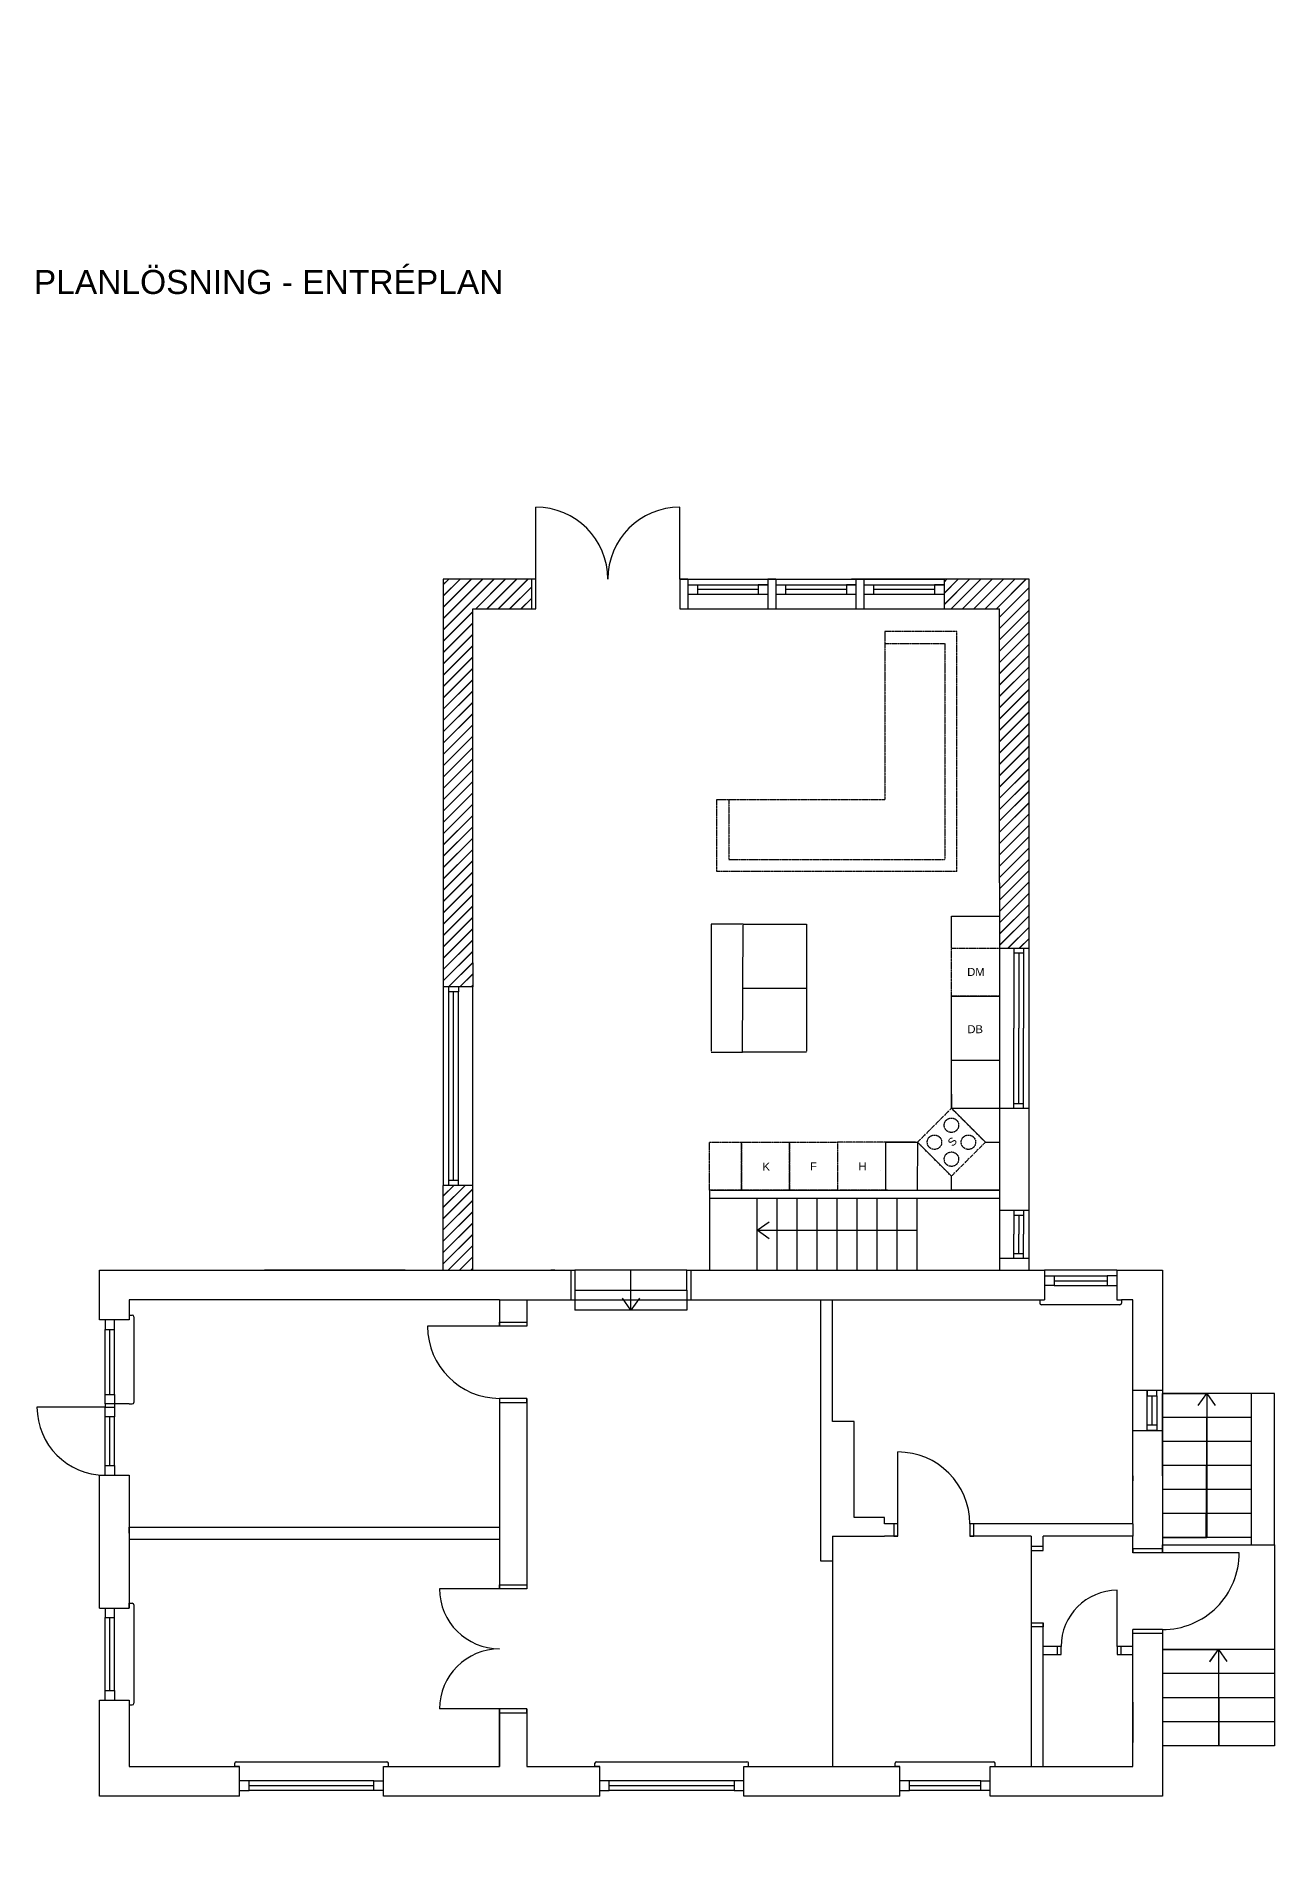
# Model space of a CAD drawing. Header units: millimetres. Extents: x -50011 to 90899, y -58634 to 500399.
# Drawn here: x -588 to 14878, y 345463 to 368289 of the extents above; entities that cross this region are included whole.
import ezdxf

# ---------------------------------------------------------------- set-up
doc = ezdxf.new("R2010")
doc.units = ezdxf.units.MM
doc.linetypes.add('PHANTOM2', pattern=[31.75, 15.875, -3.175, 3.175, -3.175, 3.175, -3.175])
doc.layers.get('0').update_dxf_attribs({"color": 1})
for name, color, linetype in [('Angivelser', 7, 'Continuous'), ('Fönser - Revision', 1, 'Continuous'), ('Fönster', 1, 'Continuous'), ('Grundritningar', 1, 'Continuous'), ('Möbler', 4, 'PHANTOM2'), ('Rumsavdelare', 3, 'FENCELINE1')]:
    doc.layers.add(name, color=color, linetype=linetype)
doc.styles.get("Standard").update_dxf_attribs({"font": 'Arial.ttf', "height": 170})
doc.linetypes.add('FENCELINE1', pattern='A,6.35,-2.54,[133,ltypeshp.shx,S=2.54,R=0,X=-2.54,Y=0],-2.54,25.4', length=36.83)
doc.dimstyles.new('ISO-25', dxfattribs={"dimscale": 10, "dimtxt": 2.5, "dimasz": 15, "dimexe": 10, "dimexo": 0.625, "dimgap": 15, "dimtad": 1, "dimlfac": 0.001, "dimtxsty": 'Standard', "dimblk": 'OBLIQUE', "dimblk1": 'OBLIQUE', "dimblk2": 'OBLIQUE', "dimcen": 20, "dimdle": 10, "dimadec": 0, "dimazin": 0, "dimtfac": 1, "dimtmove": 0, "dimatfit": 3, "dimldrblk": 'OPEN90', "dimfxl": 1, "dimarcsym": 0})

# ---------------------------------------------------------------- blocks, each defined once
blk = doc.blocks.new('_Oblique')
at = {"color": 0, "linetype": 'ByBlock', "lineweight": -2}
blk.add_line((-0.5, -0.5), (0.5, 0.5), dxfattribs=at)

msp = doc.modelspace()

# ---------------------------------------------------------------- hatches: boundary and pattern name
at = {"layer": 'Grundritningar', "ltscale": 100}
h = msp.add_hatch(dxfattribs=at)
h.set_pattern_fill('JIS_LC_20', color=256, scale=5)
h.paths.add_polyline_path([(6428.375, 390745.568), (8139.969, 390745.568), (8139.969, 391115.568), (6058.375, 391115.568), (6058.375, 384896.461), (6058.375, 382416.461), (6058.375, 381356.461), (6428.375, 381356.461), (6428.375, 384896.461), (6428.375, 385196.461)])
h.paths.add_polyline_path([(12402.879, 391115.568), (11339.969, 391115.568), (11339.969, 390745.568), (11389.969, 390745.568), (12032.879, 390745.568), (12032.879, 386196.461), (12032.879, 385380.725), (12402.879, 385380.725), (12402.879, 385396.461), (12402.879, 390771.304)])
h.paths.add_polyline_path([(11812.612, 361164.769), (11812.612, 361509.033), (10749.702, 361509.033), (10749.702, 361139.033), (10799.702, 361139.033), (11442.612, 361139.033), (11442.612, 357714.769), (11442.612, 356899.033), (11812.612, 356899.033), (11812.612, 356914.769)])
h.paths.add_polyline_path([(4863.558, 361139.033), (5599.702, 361139.033), (5599.702, 361509.033), (4493.558, 361509.033), (4493.558, 356414.769), (4863.558, 356414.769), (4863.558, 356714.769)])
h.paths.add_polyline_path([(4863.558, 353934.769), (4493.558, 353934.769), (4493.558, 352874.769), (4863.558, 352874.769)])
h.paths.add_polyline_path([(6604.389, 331533.61), (5498.245, 331533.61), (5498.245, 330279.346), (5868.245, 330279.346), (5868.245, 331163.61), (6604.389, 331163.61)])
h.paths.add_polyline_path([(12817.299, 331533.61), (11754.389, 331533.61), (11754.389, 331163.61), (11804.389, 331163.61), (12447.299, 331163.61), (12447.299, 330763.61), (12447.299, 330763.61), (12817.299, 330763.61), (12817.299, 330779.346), (12817.299, 331189.346)])
h.paths.add_polyline_path([(12817.299, 328763.61), (12447.299, 328763.61), (12447.299, 327739.346), (12447.299, 327489.346), (12817.299, 327489.346)])
h.paths.add_polyline_path([(5868.245, 327799.346), (5498.245, 327799.346), (5498.245, 326739.346), (5868.245, 326739.346)])
h.paths.add_polyline_path([(13894.931, 305305.95), (12105.172, 305305.95), (12105.172, 304935.95), (12155.172, 304935.95), (13524.931, 304935.95), (13524.931, 304535.95), (13524.931, 304535.95), (13894.931, 304535.95), (13894.931, 304785.95)])
h.paths.add_polyline_path([(6955.172, 305305.95), (4569.931, 305305.95), (4569.931, 304935.95), (6955.172, 304935.95)])
h.paths.add_polyline_path([(2769.931, 305305.95), (1112.471, 305305.95), (1112.471, 304051.686), (1482.471, 304051.686), (1482.471, 304351.686), (1482.471, 304935.95), (2769.931, 304935.95)])
h.paths.add_polyline_path([(1482.471, 301571.686), (1112.471, 301571.686), (1112.471, 300141.686), (8104.931, 300141.686), (8104.931, 299394.682), (8474.931, 299394.682), (8474.931, 300511.686), (1482.471, 300511.686)])
h.paths.add_polyline_path([(13894.931, 302535.95), (13524.931, 302535.95), (13524.931, 300394.682), (13524.931, 300144.682), (13894.931, 300144.682)])
h.paths.add_polyline_path([(12176.583, 278428.432), (11806.583, 278428.432), (11806.583, 277404.168), (11806.583, 277154.168), (12176.583, 277154.168)])
h.paths.add_polyline_path([(12176.583, 281198.432), (11113.673, 281198.432), (11113.673, 280828.432), (11163.673, 280828.432), (11806.583, 280828.432), (11806.583, 280428.432), (11806.583, 280428.432), (12176.583, 280428.432), (12176.583, 280444.168), (12176.583, 280854.168)])
h.paths.add_polyline_path([(5963.673, 281198.432), (4711.334, 281198.432), (4711.334, 280828.432), (5963.673, 280828.432)])
h.paths.add_polyline_path([(2911.334, 281198.432), (1075.633, 281198.432), (1075.633, 279944.168), (1445.633, 279944.168), (1445.633, 280828.432), (2911.334, 280828.432)])
h.paths.add_polyline_path([(1445.633, 277464.168), (1075.633, 277464.168), (1075.633, 276404.168), (1445.633, 276404.168)])
h.paths.add_polyline_path([(12645.365, 259294.914), (11582.455, 259294.914), (11582.455, 258924.914), (11632.455, 258924.914), (12275.365, 258924.914), (12275.365, 258524.914), (12645.365, 258524.914), (12645.365, 258540.65), (12645.365, 258950.65)])
h.paths.add_polyline_path([(12645.365, 256524.914), (12275.365, 256524.914), (12275.365, 255500.65), (12275.365, 255250.65), (12645.365, 255250.65)])
h.paths.add_polyline_path([(3634.619, 259294.914), (1798.918, 259294.914), (1798.918, 258040.65), (2168.918, 258040.65), (2168.918, 258924.914), (3634.619, 258924.914)])
h.paths.add_polyline_path([(6432.455, 259294.914), (5434.619, 259294.914), (5434.619, 258924.914), (6432.455, 258924.914)])
h.paths.add_polyline_path([(2168.918, 255560.65), (1798.918, 255560.65), (1798.918, 254500.65), (2168.918, 254500.65)])
h.paths.add_polyline_path([(12718.912, 237531.632), (11656.001, 237531.632), (11656.001, 237161.632), (11706.001, 237161.632), (12348.912, 237161.632), (12348.912, 236761.632), (12718.912, 236761.632), (12718.912, 236777.368), (12718.912, 237187.368)])
h.paths.add_polyline_path([(3708.166, 237531.632), (1872.465, 237531.632), (1872.465, 236277.368), (2242.465, 236277.368), (2242.465, 237161.632), (3708.166, 237161.632)])
h.paths.add_polyline_path([(6506.001, 237531.632), (5508.166, 237531.632), (5508.166, 237161.632), (6506.001, 237161.632)])
h.paths.add_polyline_path([(2242.465, 233797.368), (1872.465, 233797.368), (1872.465, 232737.368), (2242.465, 232737.368)])
h.paths.add_polyline_path([(12718.912, 234761.632), (12348.912, 234761.632), (12348.912, 233737.368), (12348.912, 233487.368), (12718.912, 233487.368)])
h.paths.add_polyline_path([(12718.912, 232887.368), (12348.912, 232887.368), (12348.912, 232737.368), (12718.912, 232737.368)])
h.paths.add_polyline_path([(12204.872, 211409.63), (11141.961, 211409.63), (11141.961, 211039.63), (11191.961, 211039.63), (11834.872, 211039.63), (11834.872, 210639.63), (12204.872, 210639.63), (12204.872, 210655.366), (12204.872, 211065.366)])
h.paths.add_polyline_path([(12204.872, 208639.63), (11834.872, 208639.63), (11834.872, 207615.366), (11834.872, 207365.366), (12204.872, 207365.366)])
h.paths.add_polyline_path([(12204.872, 206765.366), (11834.872, 206765.366), (11834.872, 206615.366), (12204.872, 206615.366)])
h.paths.add_polyline_path([(2116.806, 211039.63), (3194.126, 211039.63), (3194.126, 211409.63), (1746.806, 211409.63), (1746.806, 210155.366), (2116.806, 210155.366)])
h.paths.add_polyline_path([(2116.806, 207675.366), (1746.806, 207675.366), (1746.806, 206615.366), (2116.806, 206615.366)])
h.paths.add_polyline_path([(5991.961, 211409.63), (4994.126, 211409.63), (4994.126, 211039.63), (5991.961, 211039.63)])
h.paths.add_polyline_path([(6163.577, 179246.954), (5165.741, 179246.954), (5165.741, 178876.954), (6163.577, 178876.954)])
h.paths.add_polyline_path([(3365.741, 179246.954), (1918.421, 179246.954), (1918.421, 177992.69), (2288.421, 177992.69), (2288.421, 178876.954), (3365.741, 178876.954)])
h.paths.add_polyline_path([(2288.421, 175512.69), (1918.421, 175512.69), (1918.421, 174452.69), (2288.421, 174452.69)])
h.paths.add_polyline_path([(12376.487, 179246.954), (11313.577, 179246.954), (11313.577, 178876.954), (11363.577, 178876.954), (12006.487, 178876.954), (12006.487, 178476.954), (12376.487, 178476.954), (12376.487, 178492.69), (12376.487, 178902.69)])
h.paths.add_polyline_path([(12376.487, 176476.954), (12006.487, 176476.954), (12006.487, 175452.69), (12006.487, 175202.69), (12376.487, 175202.69)])
h.paths.add_polyline_path([(12376.487, 174602.69), (12006.487, 174602.69), (12006.487, 174452.69), (12376.487, 174452.69)])
h.paths.add_polyline_path([(7536.154, 150197.712), (6079.149, 150197.712), (6079.149, 149827.712), (7536.154, 149827.712)])
h.paths.add_polyline_path([(4279.149, 150197.712), (2389.064, 150197.712), (2389.064, 148943.448), (2759.064, 148943.448), (2759.064, 149827.712), (4279.149, 149827.712)])
h.paths.add_polyline_path([(2759.064, 146463.448), (2389.064, 146463.448), (2389.064, 145403.448), (2759.064, 145403.448)])
h.paths.add_polyline_path([(13749.064, 147427.712), (13379.064, 147427.712), (13379.064, 146403.448), (13379.064, 146153.448), (13749.064, 146153.448)])
h.paths.add_polyline_path([(13749.064, 150197.712), (12686.154, 150197.712), (12686.154, 149827.712), (12736.154, 149827.712), (13379.064, 149827.712), (13379.064, 149427.712), (13749.064, 149427.712), (13749.064, 149443.448), (13749.064, 149853.448)])
h.paths.add_polyline_path([(13749.064, 145553.448), (13379.064, 145553.448), (13379.064, 145403.448), (13749.064, 145403.448)])
h.paths.add_polyline_path([(3398.249, 116388.187), (618.427, 116388.187), (618.427, 117448.187), (248.427, 117448.187), (248.427, 116018.187), (3398.249, 116018.187)])
h.paths.add_polyline_path([(2383.427, 121182.451), (248.427, 121182.451), (248.427, 119928.187), (618.427, 119928.187), (618.427, 120228.187), (618.427, 120812.451), (2383.427, 120812.451)])
h.paths.add_polyline_path([(6568.668, 121182.451), (4183.427, 121182.451), (4183.427, 120812.451), (6568.668, 120812.451)])
h.paths.add_polyline_path([(13508.427, 121182.451), (11718.668, 121182.451), (11718.668, 120812.451), (11768.668, 120812.451), (13138.427, 120812.451), (13138.427, 120412.451), (13508.427, 120412.451), (13508.427, 120428.187), (13508.427, 120838.187)])
h.paths.add_polyline_path([(13508.427, 118412.451), (13138.427, 118412.451), (13138.427, 117388.187), (13138.427, 117138.187), (13508.427, 117138.187)])
h.paths.add_polyline_path([(13508.427, 116538.187), (13138.427, 116538.187), (13138.427, 116388.187), (13508.427, 116388.187)])
h.paths.add_polyline_path([(768.422, 116451.806), (768.422, 116998.334), (418.125, 116998.334), (418.125, 116451.806)], flags=25)
h.paths.add_polyline_path([(765.467, 120017.7), (765.467, 120564.228), (415.171, 120564.228), (415.171, 120017.7)], flags=25)
h.paths.add_polyline_path([(764.875, 119734.923), (764.875, 120281.451), (414.579, 120281.451), (414.579, 119734.923)], flags=9)

# ---------------------------------------------------------------- linework, layer by layer
at = {"layer": 'Fönser - Revision', "ltscale": 100}
for p, q in [((7449.702, 361509.033), (7549.702, 361509.033)), ((8549.702, 361509.033), (8649.702, 361509.033)), ((9649.702, 361509.033), (9749.702, 361509.033)), ((10749.702, 361139.033), (10799.702, 361139.033))]:
    msp.add_line(p, q, dxfattribs=at)
at = {"layer": 'Fönster', "ltscale": 100}
for p, q in [((7549.702, 361509.033), (7549.702, 361139.033)), ((7549.702, 361509.033), (8549.702, 361509.033)), ((7549.702, 361439.033), (8549.702, 361439.033)), ((8549.702, 361439.033), (8429.702, 361439.033)), ((8429.702, 361439.033), (8429.702, 361319.033)), ((8549.702, 361439.033), (8549.702, 361319.033)), ((8649.702, 361509.033), (8649.702, 361139.033)), ((8649.702, 361509.033), (9649.702, 361509.033)), ((8649.702, 361439.033), (9649.702, 361439.033)), ((9649.702, 361439.033), (9529.702, 361439.033)), ((9529.702, 361439.033), (9529.702, 361319.033)), ((9649.702, 361439.033), (9649.702, 361319.033)), ((9749.702, 361509.033), (9749.702, 361139.033)), ((9749.702, 361509.033), (10749.702, 361509.033)), ((9749.702, 361439.033), (10749.702, 361439.033)), ((10749.702, 361439.033), (10629.702, 361439.033)), ((10629.702, 361439.033), (10629.702, 361319.033)), ((10749.702, 361509.033), (10749.702, 361139.033)), ((10749.702, 361439.033), (10749.702, 361319.033)), ((7549.702, 361139.033), (8549.702, 361139.033)), ((8649.702, 361139.033), (9649.702, 361139.033)), ((9749.702, 361139.033), (10749.702, 361139.033))]:
    msp.add_line(p, q, dxfattribs=at)
at = {"layer": 'Fönster'}
for p, q in [((7549.702, 361439.033), (7669.702, 361439.033)), ((7669.702, 361439.033), (7669.702, 361319.033)), ((8429.702, 361379.033), (7669.702, 361379.033)), ((8549.702, 361509.033), (8549.702, 361139.033)), ((8649.702, 361439.033), (8769.702, 361439.033)), ((8769.702, 361439.033), (8769.702, 361319.033)), ((9529.702, 361379.033), (8769.702, 361379.033)), ((9649.702, 361509.033), (9649.702, 361139.033)), ((9749.702, 361439.033), (9869.702, 361439.033)), ((9869.702, 361439.033), (9869.702, 361319.033)), ((10629.702, 361379.033), (9869.702, 361379.033)), ((7669.702, 361319.033), (7549.702, 361319.033)), ((8549.702, 361319.033), (7669.702, 361319.033)), ((8769.702, 361319.033), (8649.702, 361319.033)), ((9649.702, 361319.033), (8769.702, 361319.033)), ((9869.702, 361319.033), (9749.702, 361319.033)), ((10749.702, 361319.033), (9869.702, 361319.033))]:
    msp.add_line(p, q, dxfattribs=at)
at = {"layer": 'Grundritningar'}
for p, q in [((5649.702, 361509.033), (5649.702, 362409.033)), ((7449.702, 361509.033), (7449.702, 362409.033)), ((5649.702, 361509.033), (4493.558, 361509.033)), ((5599.702, 361139.033), (5599.702, 361509.033)), ((5649.702, 361139.033), (5649.702, 361509.033)), ((7549.702, 361509.033), (7449.702, 361509.033)), ((7449.702, 361509.033), (7449.702, 361139.033)), ((8649.702, 361509.033), (8549.702, 361509.033)), ((11812.612, 361509.033), (9592.708, 361509.033)), ((9749.702, 361509.033), (9649.702, 361509.033)), ((11812.612, 360989.033), (11812.612, 361509.033)), ((4863.558, 360379.033), (4863.558, 361139.033)), ((4863.558, 361139.033), (5649.702, 361139.033)), ((7449.702, 361139.033), (7549.702, 361139.033)), ((8549.702, 361139.033), (8649.702, 361139.033)), ((9649.702, 361139.033), (9749.702, 361139.033)), ((10319.557, 361139.033), (11442.612, 361139.033)), ((11812.612, 356714.769), (11812.612, 361164.769)), ((11442.612, 357714.769), (11442.612, 352874.769)), ((11622.612, 356899.033), (11622.612, 355899.033)), ((11622.612, 356899.033), (11622.612, 356839.033)), ((11622.612, 356839.033), (11742.612, 356839.033)), ((11682.612, 356839.033), (11682.612, 355899.033)), ((11742.612, 356899.033), (11742.612, 356839.033)), ((11742.612, 356899.033), (11742.612, 355899.033)), ((4563.558, 356354.769), (4563.558, 356414.769)), ((4563.558, 353994.769), (4563.558, 356354.769)), ((4683.558, 356354.769), (4563.558, 356354.769)), ((4623.558, 353994.769), (4623.558, 356354.769)), ((4683.558, 356414.769), (4683.558, 356354.769)), ((4683.558, 353994.769), (4683.558, 356354.769)), ((4863.558, 352874.769), (4863.558, 356414.769)), ((11622.612, 354899.033), (11622.612, 355899.033)), ((11682.612, 354959.033), (11682.612, 355899.033)), ((11742.612, 354899.033), (11742.612, 355899.033)), ((11622.612, 354899.033), (11622.612, 354959.033)), ((11622.612, 354959.033), (11742.612, 354959.033)), ((11742.612, 354899.033), (11742.612, 354959.033)), ((9958.961, 354122.566), (9958.961, 354122.566)), ((9958.962, 354122.566), (9958.962, 354122.566)), ((4493.558, 352874.769), (4493.558, 353934.769)), ((4563.558, 353934.769), (4563.558, 353994.769)), ((4683.558, 353994.769), (4563.558, 353994.769)), ((4683.558, 353934.769), (4683.558, 353994.769)), ((8414.221, 352874.769), (8414.221, 353774.769)), ((8664.221, 352874.769), (8664.221, 353774.769)), ((8914.221, 352874.769), (8914.221, 353774.769)), ((9164.221, 352874.769), (9164.221, 353774.769)), ((9414.221, 352874.769), (9414.221, 353774.769)), ((9664.221, 352874.769), (9664.221, 353774.769)), ((9914.221, 352874.769), (9914.221, 353774.769)), ((10164.221, 352874.769), (10164.221, 353774.769)), ((10414.221, 352874.769), (10414.221, 353774.769)), ((11622.612, 353624.769), (11622.612, 353324.769)), ((11622.612, 353624.769), (11622.612, 353564.769)), ((11742.612, 353624.769), (11742.612, 353564.769)), ((11742.612, 353624.769), (11742.612, 353324.769)), ((11622.612, 353564.769), (11742.612, 353564.769)), ((11682.612, 353564.769), (11682.612, 353324.769)), ((11622.612, 353024.769), (11622.612, 353324.769)), ((11682.612, 353084.769), (11682.612, 353324.769)), ((11742.612, 353024.769), (11742.612, 353324.769)), ((11622.612, 353024.769), (11622.612, 353084.769)), ((11622.612, 353084.769), (11742.612, 353084.769)), ((11742.612, 353024.769), (11742.612, 353084.769)), ((5888.109, 352874.769), (5838.109, 352874.769)), ((6088.109, 352874.769), (6088.109, 352504.769)), ((7588.109, 352874.769), (7588.109, 352504.769)), ((12007.032, 352874.769), (12007.032, 352504.769)), ((12007.032, 352804.769), (12127.032, 352804.769)), ((12127.032, 352684.769), (12007.032, 352684.769)), ((12127.032, 352804.769), (12127.032, 352684.769)), ((12127.032, 352804.769), (12787.032, 352804.769)), ((12127.032, 352744.769), (12787.032, 352744.769)), ((12127.032, 352684.769), (12787.032, 352684.769)), ((12907.032, 352804.769), (12787.032, 352804.769)), ((12787.032, 352804.769), (12787.032, 352684.769)), ((12787.032, 352684.769), (12907.032, 352684.769)), ((12907.032, 352874.769), (12907.032, 352504.769)), ((12907.032, 352874.769), (12907.032, 352804.769)), ((5198.109, 352504.769), (568.109, 352504.769)), ((568.109, 352504.769), (568.109, 352254.769)), ((568.109, 352504.769), (568.109, 352254.769)), ((5198.109, 352504.769), (5198.109, 352174.769)), ((5198.109, 352504.769), (5538.109, 352504.769)), ((5198.109, 352504.769), (5198.109, 352174.769)), ((5538.109, 352504.769), (5538.109, 352174.769)), ((5538.109, 352504.769), (6488.109, 352504.769)), ((5838.109, 352504.769), (5888.109, 352504.769)), ((7538.109, 352504.769), (9208.109, 352504.769)), ((8288.109, 352504.769), (8338.109, 352504.769)), ((9208.109, 352504.769), (9358.109, 352505.605)), ((9208.109, 352504.769), (9208.109, 349244.769)), ((9358.109, 350984.769), (9358.109, 352505.605)), ((9358.109, 352505.605), (12007.032, 352505.605)), ((11947.032, 352504.769), (11947.032, 352464.769)), ((12947.032, 352444.769), (11967.032, 352444.769)), ((12907.032, 352504.769), (12967.032, 352504.769)), ((12967.032, 352504.769), (12967.032, 352464.769)), ((13108.109, 351904.769), (13108.109, 352505.605)), ((568.109, 352254.769), (198.109, 352254.769)), ((268.109, 352254.769), (268.109, 352134.769)), ((388.109, 352134.769), (388.109, 352254.769)), ((568.109, 352314.769), (608.109, 352314.769)), ((628.109, 352294.769), (628.109, 351224.769)), ((5198.109, 352174.769), (5198.109, 352224.769)), ((5198.109, 352224.769), (5538.109, 352224.769)), ((5538.109, 352224.769), (5538.109, 352174.769)), ((268.109, 352134.769), (388.109, 352134.769)), ((268.109, 351324.769), (268.109, 352134.769)), ((328.109, 351324.769), (328.109, 352134.769)), ((388.109, 351324.769), (388.109, 352134.769)), ((5198.109, 352174.769), (4298.109, 352174.769)), ((5538.109, 352174.769), (5198.109, 352174.769)), ((13108.109, 349704.769), (13108.109, 351904.769)), ((13108.109, 349704.769), (13108.109, 351904.769)), ((13108.109, 351673.932), (13108.109, 351733.932)), ((268.109, 351204.769), (268.109, 351324.769)), ((268.109, 351324.769), (388.109, 351324.769)), ((388.109, 351324.769), (388.109, 351204.769)), ((13478.109, 351374.769), (13108.109, 351374.769)), ((13288.109, 350874.769), (13288.109, 351374.769)), ((13288.109, 351374.769), (13288.109, 351304.769)), ((13288.109, 351304.769), (13408.109, 351304.769)), ((13348.109, 351304.769), (13348.109, 350944.769)), ((13408.109, 351304.769), (13408.109, 351374.769)), ((13408.109, 351304.769), (13408.109, 350944.769)), ((14588.109, 351334.769), (13478.109, 351334.769)), ((13478.109, 350304.769), (13478.109, 351334.769)), ((13478.109, 351334.769), (14033.109, 351334.769)), ((14878.109, 351334.769), (14588.109, 351334.769)), ((14588.109, 351334.769), (14588.109, 349446.323)), ((14588.109, 351334.769), (14588.109, 351034.769)), ((14878.109, 349446.323), (14878.109, 351334.769)), ((568.109, 351204.769), (268.109, 351204.769)), ((268.109, 351204.769), (268.109, 351164.769)), ((268.109, 351164.769), (388.109, 351164.769)), ((268.109, 351044.769), (268.109, 351164.769)), ((388.109, 351204.769), (388.109, 351164.769)), ((388.109, 351164.769), (388.109, 351044.769)), ((568.109, 351204.769), (608.109, 351204.769)), ((5198.109, 351274.769), (5198.109, 348894.769)), ((5198.109, 351274.769), (5198.109, 351224.769)), ((5538.109, 351274.769), (5198.109, 351274.769)), ((5198.109, 351224.769), (5538.109, 351224.769)), ((5538.109, 351274.769), (5538.109, 348894.769)), ((5538.109, 351224.769), (5538.109, 351274.769)), ((388.109, 351044.769), (268.109, 351044.769)), ((268.109, 350434.769), (268.109, 351044.769)), ((328.109, 350434.769), (328.109, 351044.769)), ((388.109, 350434.769), (388.109, 351044.769)), ((9628.109, 350984.769), (9358.109, 350984.769)), ((9628.109, 349784.769), (9628.109, 350984.769)), ((13108.109, 350874.769), (13478.109, 350874.769)), ((13288.109, 350874.769), (13288.109, 350944.769)), ((13288.109, 350944.769), (13408.109, 350944.769)), ((13408.109, 350874.769), (13288.109, 350874.769)), ((13408.109, 350944.769), (13408.109, 350874.769)), ((14588.109, 351034.769), (13478.109, 351034.769)), ((14588.109, 351034.769), (14588.109, 350734.769)), ((14588.109, 350734.769), (13478.109, 350734.769)), ((14588.109, 350734.769), (14588.109, 350434.769)), ((268.109, 350314.769), (268.109, 350434.769)), ((268.109, 350434.769), (388.109, 350434.769)), ((388.109, 350434.769), (388.109, 350314.769)), ((10172.835, 349704.769), (10172.835, 350604.769)), ((14588.109, 350434.769), (13478.109, 350434.769)), ((14588.109, 350434.769), (14588.109, 350134.769)), ((198.109, 350314.769), (568.109, 350314.769)), ((568.109, 350314.769), (568.109, 348654.769)), ((13108.109, 350304.769), (13108.109, 350244.769)), ((14588.109, 350134.769), (13478.109, 350134.769)), ((14588.109, 350134.769), (14588.109, 349834.769)), ((10008.109, 349784.769), (9628.109, 349784.769)), ((10008.109, 349704.769), (10008.109, 349784.769)), ((10172.835, 349704.769), (10008.109, 349704.769)), ((10172.835, 349704.769), (10122.835, 349704.769)), ((10122.835, 349704.769), (10122.835, 349554.769)), ((10172.835, 349554.769), (10172.835, 349704.769)), ((13108.109, 349704.769), (11072.835, 349704.769)), ((11072.835, 349704.769), (11072.835, 349554.769)), ((11122.835, 349704.769), (11072.835, 349704.769)), ((11122.835, 349554.769), (11122.835, 349704.769)), ((13108.109, 349704.769), (13108.109, 349554.769)), ((14588.109, 349834.769), (13478.109, 349834.769)), ((14588.109, 349834.769), (14588.109, 349534.769)), ((568.109, 349589.769), (568.109, 349664.769)), ((568.109, 349664.769), (5198.109, 349664.769)), ((568.109, 349664.769), (568.109, 349594.769)), ((568.109, 349624.769), (568.109, 349589.769)), ((568.109, 349589.769), (568.109, 349514.769)), ((568.109, 349514.769), (5198.109, 349514.769)), ((9358.109, 349554.769), (9358.109, 349244.769)), ((9358.109, 349554.769), (10008.109, 349554.769)), ((10172.835, 349554.769), (10008.109, 349554.769)), ((10122.835, 349554.769), (10172.835, 349554.769)), ((11838.109, 349554.769), (11072.835, 349554.769)), ((11072.835, 349554.769), (11122.835, 349554.769)), ((11838.109, 349554.769), (11838.109, 349371.794)), ((11988.109, 349371.794), (11988.109, 349554.769)), ((13108.109, 349554.769), (11988.109, 349554.769)), ((13108.109, 349346.323), (13108.109, 349554.769)), ((14588.109, 349534.769), (13478.109, 349534.769)), ((13478.109, 349534.769), (14033.109, 349534.769)), ((9208.109, 349244.769), (9358.109, 349244.769)), ((11988.109, 349421.794), (11838.109, 349421.794)), ((11838.109, 349421.794), (11838.109, 349371.794)), ((11838.109, 349371.794), (11988.109, 349371.794)), ((11988.109, 349371.794), (11988.109, 349421.794)), ((13478.109, 349396.323), (13108.109, 349396.323)), ((13108.109, 349396.323), (13108.109, 349346.323)), ((13478.109, 349346.323), (13108.109, 349346.323)), ((13478.109, 349346.323), (13478.109, 349446.323)), ((13478.109, 349446.323), (14878.109, 349446.323)), ((13478.109, 349346.323), (13478.109, 349396.323)), ((14437.392, 349346.323), (13478.109, 349346.323)), ((14878.109, 349446.323), (14878.109, 348134.769)), ((5198.109, 348894.769), (4448.109, 348894.769)), ((5198.109, 348894.769), (5198.109, 348944.769)), ((5198.109, 348944.769), (5538.109, 348944.769)), ((5538.109, 348894.769), (5198.109, 348894.769)), ((5538.109, 348944.769), (5538.109, 348894.769)), ((12914.396, 348174.769), (12914.396, 348876.769)), ((198.109, 348654.769), (568.109, 348654.769)), ((198.109, 348654.769), (268.109, 348654.769)), ((268.109, 348654.769), (268.109, 348534.769)), ((388.109, 348534.769), (388.109, 348654.769)), ((568.109, 348654.769), (568.109, 348714.769)), ((568.109, 348714.769), (608.109, 348714.769)), ((628.109, 348694.769), (628.109, 347464.769)), ((268.109, 348534.769), (388.109, 348534.769)), ((268.109, 347624.769), (268.109, 348534.769)), ((328.109, 347624.769), (328.109, 348534.769)), ((388.109, 347624.769), (388.109, 348534.769)), ((11838.109, 348471.794), (11838.109, 346674.769)), ((11838.109, 348471.794), (11988.109, 348471.794)), ((11988.109, 348421.794), (11838.109, 348421.794)), ((11988.109, 346674.769), (11988.109, 348471.794)), ((11988.109, 348471.794), (11988.109, 348421.794)), ((13108.109, 346674.769), (13108.109, 348384.769)), ((13478.109, 348384.769), (13108.109, 348384.769)), ((13108.109, 348334.769), (13108.109, 348384.769)), ((13478.109, 348334.769), (13108.109, 348334.769)), ((13478.109, 348384.769), (13478.109, 348334.769)), ((12212.396, 348174.769), (11988.109, 348174.769)), ((12212.396, 348174.769), (12162.396, 348174.769)), ((12162.396, 348174.769), (12162.396, 348074.769)), ((12212.396, 348074.769), (12212.396, 348174.769)), ((13108.109, 348174.769), (12914.396, 348174.769)), ((12914.396, 348174.769), (12914.396, 348074.769)), ((12964.396, 348074.769), (12964.396, 348174.769)), ((14878.109, 348134.769), (13478.109, 348134.769)), ((13478.109, 348134.769), (14178.109, 348134.769)), ((14878.109, 348134.769), (14878.109, 347834.769)), ((11988.109, 348074.769), (12212.396, 348074.769)), ((12162.396, 348074.769), (12212.396, 348074.769)), ((12914.396, 348074.769), (13108.109, 348074.769)), ((12914.396, 348074.769), (12964.396, 348074.769)), ((14878.109, 347834.769), (13478.109, 347834.769)), ((14878.109, 347834.769), (14878.109, 347534.769)), ((198.109, 347504.769), (568.109, 347504.769)), ((198.109, 347504.769), (268.109, 347504.769)), ((268.109, 347504.769), (268.109, 347624.769)), ((268.109, 347624.769), (388.109, 347624.769)), ((388.109, 347624.769), (388.109, 347504.769)), ((568.109, 347504.769), (568.109, 346674.769)), ((568.109, 347504.769), (568.109, 347444.769)), ((568.109, 347444.769), (608.109, 347444.769)), ((13108.109, 347476.769), (13108.109, 346976.769)), ((14878.109, 347534.769), (13478.109, 347534.769)), ((14878.109, 347534.769), (14878.109, 347234.769)), ((5198.109, 347394.769), (4448.109, 347394.769)), ((5198.109, 347394.769), (5198.109, 346674.769)), ((5198.109, 346674.769), (5198.109, 347394.769)), ((5198.109, 347394.769), (5198.109, 347344.769)), ((5538.109, 347394.769), (5198.109, 347394.769)), ((5198.109, 347344.769), (5538.109, 347344.769)), ((5538.109, 347394.769), (5538.109, 346674.769)), ((5538.109, 347344.769), (5538.109, 347394.769)), ((14878.109, 347234.769), (13478.109, 347234.769)), ((14878.109, 347234.769), (14878.109, 346934.769)), ((1908.109, 346734.769), (3788.109, 346734.769)), ((6408.109, 346734.769), (8288.109, 346734.769)), ((10158.109, 346734.769), (11368.109, 346734.769)), ((14878.109, 346934.769), (13478.109, 346934.769)), ((568.109, 346674.769), (1948.109, 346674.769)), ((1888.109, 346674.769), (1888.109, 346714.769)), ((1948.109, 346674.769), (1888.109, 346674.769)), ((1948.109, 346304.769), (1948.109, 346674.769)), ((3748.109, 346674.769), (5198.109, 346674.769)), ((3748.109, 346304.769), (3748.109, 346674.769)), ((3748.109, 346674.769), (3808.109, 346674.769)), ((3808.109, 346674.769), (3808.109, 346714.769)), ((5538.109, 346674.769), (6448.109, 346674.769)), ((6388.109, 346674.769), (6388.109, 346714.769)), ((6448.109, 346674.769), (6388.109, 346674.769)), ((6448.109, 346304.769), (6448.109, 346674.769)), ((8248.109, 346674.769), (10198.109, 346674.769)), ((8248.109, 346304.769), (8248.109, 346674.769)), ((8248.109, 346674.769), (8308.109, 346674.769)), ((8308.109, 346674.769), (8308.109, 346714.769)), ((10138.109, 346674.769), (10138.109, 346714.769)), ((10198.109, 346674.769), (10138.109, 346674.769)), ((10198.109, 346304.769), (10198.109, 346674.769)), ((11328.109, 346674.769), (11838.109, 346674.769)), ((11328.109, 346304.769), (11328.109, 346674.769)), ((11328.109, 346674.769), (11388.109, 346674.769)), ((11388.109, 346674.769), (11388.109, 346714.769)), ((11838.109, 346674.769), (11988.109, 346674.769)), ((11988.109, 346674.769), (13108.109, 346674.769)), ((2068.109, 346494.769), (1948.109, 346494.769)), ((1948.109, 346304.769), (1948.109, 346374.769)), ((1948.109, 346374.769), (2068.109, 346374.769)), ((2068.109, 346374.769), (2068.109, 346494.769)), ((3628.109, 346494.769), (2068.109, 346494.769)), ((3628.109, 346434.769), (2068.109, 346434.769)), ((3628.109, 346374.769), (2068.109, 346374.769)), ((3628.109, 346374.769), (3628.109, 346494.769)), ((3628.109, 346494.769), (3748.109, 346494.769)), ((3748.109, 346374.769), (3628.109, 346374.769)), ((6568.109, 346494.769), (6448.109, 346494.769)), ((6448.109, 346304.769), (6448.109, 346374.769)), ((6448.109, 346374.769), (6568.109, 346374.769)), ((6568.109, 346374.769), (6568.109, 346494.769)), ((8128.109, 346494.769), (6568.109, 346494.769)), ((8128.109, 346434.769), (6568.109, 346434.769)), ((8128.109, 346374.769), (6568.109, 346374.769)), ((8248.109, 346494.769), (8128.109, 346494.769)), ((8128.109, 346494.769), (8128.109, 346374.769)), ((8128.109, 346374.769), (8248.109, 346374.769)), ((8248.109, 346374.769), (8248.109, 346494.769)), ((10318.109, 346494.769), (10198.109, 346494.769)), ((10198.109, 346304.769), (10198.109, 346374.769)), ((10198.109, 346374.769), (10318.109, 346374.769)), ((10318.109, 346374.769), (10318.109, 346494.769)), ((11208.109, 346494.769), (10318.109, 346494.769)), ((11208.109, 346434.769), (10318.109, 346434.769)), ((11208.109, 346374.769), (10318.109, 346374.769)), ((11208.109, 346374.769), (11208.109, 346494.769)), ((11208.109, 346494.769), (11328.109, 346494.769)), ((11328.109, 346374.769), (11208.109, 346374.769))]:
    msp.add_line(p, q, dxfattribs=at)
at = {"layer": 'Grundritningar', "ltscale": 100}
for p, q in [((4493.558, 361509.033), (4493.558, 356414.769)), ((4863.558, 356714.769), (4863.558, 361139.033)), ((7842.612, 361139.033), (10842.612, 361139.033)), ((11442.612, 357714.769), (11442.612, 361139.033)), ((11442.612, 356899.033), (11812.612, 356899.033)), ((11812.612, 352874.769), (11812.612, 356914.769)), ((4863.558, 356714.769), (4863.558, 356414.769)), ((4863.558, 356414.769), (4493.558, 356414.769)), ((4493.558, 356414.769), (4493.558, 353934.769)), ((11442.612, 354899.033), (11812.612, 354899.033)), ((8218.348, 354374.769), (8218.348, 354474.769)), ((8218.349, 354374.769), (8218.349, 354474.769)), ((4863.558, 353934.769), (4493.558, 353934.769)), ((7818.348, 353874.769), (7818.348, 353774.769)), ((7842.612, 353874.769), (11442.612, 353874.769)), ((7842.613, 353874.769), (11442.613, 353874.769)), ((7818.348, 353774.769), (11442.612, 353774.769)), ((11442.612, 353624.769), (11812.612, 353624.769)), ((11442.612, 353024.769), (11812.612, 353024.769)), ((4018.35, 352874.769), (2260.35, 352874.769)), ((6138.109, 352874.769), (6138.109, 352624.769)), ((7538.109, 352874.769), (6138.109, 352874.769)), ((7538.109, 352624.769), (7538.109, 352874.769)), ((12907.032, 352874.769), (12007.032, 352874.769)), ((12907.032, 352874.769), (13478.109, 352874.769)), ((6138.109, 352624.769), (7538.109, 352624.769)), ((6138.109, 352624.769), (6138.109, 352374.769)), ((7538.109, 352624.769), (7538.109, 352374.769)), ((13108.109, 352505.605), (12967.032, 352504.769)), ((7538.109, 352374.769), (6138.109, 352374.769)), ((268.109, 351164.769), (-581.891, 351164.769))]:
    msp.add_line(p, q, dxfattribs=at)
at = {"layer": 'Grundritningar'}
for points in [[(198.109, 352254.769), (198.109, 352874.769), (6138.109, 352874.769)], [(7538.109, 352874.769), (12007.032, 352874.769)], [(13478.109, 352874.769), (13478.109, 349346.323)], [(198.109, 348654.769), (198.109, 350314.769)], [(13478.109, 348384.769), (13478.109, 346304.769), (11328.109, 346304.769)], [(1948.109, 346304.769), (198.109, 346304.769), (198.109, 347504.769)], [(6448.109, 346304.769), (3748.109, 346304.769)], [(10198.109, 346304.769), (8248.109, 346304.769)]]:
    msp.add_lwpolyline(points, dxfattribs=at)
for centre, radius, start, end in [((5649.702, 361509.033), 900, 0, 90), ((7449.702, 361509.033), 900, 90, 180), ((11967.032, 352464.769), 20, 180, 270), ((12947.032, 352464.769), 20, 270, 0), ((608.109, 352294.769), 20, 0, 90), ((5198.109, 352174.769), 900, 180, 270), ((608.109, 351224.769), 20, 270, 0), ((10172.835, 349704.769), 900, 0, 90), ((13478.906, 349343.26), 958.491, 269.95234, 0.1831397), ((5198.109, 348894.769), 750, 180, 270), ((12914.396, 348174.769), 702, 90, 180), ((608.109, 348694.769), 20, 0, 90), ((5198.109, 347394.769), 750, 90, 180), ((608.109, 347464.769), 20, 270, 0), ((1908.109, 346714.769), 20, 90, 180), ((3788.109, 346714.769), 20, 0, 90), ((6408.109, 346714.769), 20, 90, 180), ((8288.109, 346714.769), 20, 0, 90), ((10158.109, 346714.769), 20, 90, 180), ((11368.109, 346714.769), 20, 0, 90)]:
    msp.add_arc(centre, radius, start, end, dxfattribs=at)
at = {"layer": 'Grundritningar', "ltscale": 100}
msp.add_arc((268.109, 351164.769), 850, 180, 270, dxfattribs=at)
at = {"layer": 'Möbler'}
for p, q in [((10010.044, 360857.229), (10010.044, 358757.229)), ((10910.044, 360857.229), (10010.044, 360857.229)), ((10010.044, 360707.229), (10760.044, 360707.229)), ((10760.044, 360707.229), (10760.044, 358007.229)), ((10910.044, 358757.229), (10910.044, 360857.229)), ((7910.044, 358757.229), (10010.044, 358757.229)), ((7910.044, 357857.229), (7910.044, 358757.229)), ((8060.044, 358757.229), (8060.044, 358007.229)), ((10910.044, 357857.229), (10910.044, 358757.229)), ((8060.044, 358007.229), (10760.044, 358007.229)), ((10010.044, 357857.229), (7910.044, 357857.229)), ((10910.044, 357857.229), (10010.044, 357857.229)), ((10018.349, 354474.769), (9418.349, 354474.769)), ((10042.613, 353874.769), (9442.613, 353874.769))]:
    msp.add_line(p, q, dxfattribs=at)
at = {"layer": 'Möbler', "ltscale": 100}
for p, q in [((10842.613, 356899.033), (10842.613, 357299.033)), ((10842.613, 357299.033), (11442.613, 357299.033)), ((8242.613, 357199.033), (7842.613, 357199.033)), ((7842.613, 357199.033), (7842.613, 355599.033)), ((8231.184, 355599.038), (8242.613, 357199.033)), ((8242.613, 357199.033), (9032.613, 357199.033)), ((9032.613, 357199.033), (9032.613, 355599.033)), ((8242.613, 356399.033), (9032.613, 356399.033)), ((10842.613, 355499.033), (10842.613, 356299.033)), ((10842.613, 356299.033), (11442.613, 356299.033)), ((7842.613, 355599.033), (8231.184, 355599.038)), ((9032.613, 355599.033), (8231.184, 355599.038)), ((10842.613, 354899.033), (10842.613, 355499.033)), ((10842.613, 355499.033), (11442.613, 355499.033)), ((10842.613, 355074.769), (10842.613, 354899.033)), ((10842.613, 354899.033), (11266.877, 354474.769)), ((10842.613, 354899.033), (11442.613, 354899.033)), ((10394.084, 354474.769), (10018.349, 354474.769)), ((10018.349, 354474.769), (10018.349, 353874.769)), ((10018.349, 354474.769), (10418.349, 354474.769)), ((10418.349, 354474.769), (10414.221, 353874.769)), ((10842.613, 354050.504), (10418.349, 354474.769)), ((11266.877, 354474.769), (11442.613, 354474.769)), ((11442.613, 354474.769), (11442.613, 353874.769)), ((10842.613, 353874.769), (10842.613, 354050.504)), ((11442.613, 353874.769), (10842.613, 353874.769))]:
    msp.add_line(p, q, dxfattribs=at)
at = {"layer": 'Möbler'}
for points in [[(11442.613, 356299.033), (10842.613, 356299.033), (10842.613, 356899.033), (11442.613, 356899.033)], [(11266.877, 354474.769), (10842.613, 354050.504), (10418.349, 354474.769), (10842.613, 354899.033)], [(8218.349, 353874.769), (7818.349, 353874.769), (7818.349, 354474.769), (8218.349, 354474.769)], [(8818.349, 353874.769), (8218.349, 353874.769), (8218.349, 354474.769), (8818.349, 354474.769)], [(9418.349, 353874.769), (8818.349, 353874.769), (8818.349, 354474.769), (9418.349, 354474.769)]]:
    msp.add_lwpolyline(points, close=True, dxfattribs=at)
for centre in [(10842.613, 354686.901), (10630.481, 354474.769), (11054.745, 354474.769), (10842.613, 354262.636)]:
    msp.add_circle(centre, 90, dxfattribs=at)
at = {"layer": 'Rumsavdelare', "ltscale": 5}
for p, q in [((7818.348, 353774.769), (7818.348, 352874.769)), ((6138.109, 352504.769), (7538.109, 352504.769)), ((9358.109, 349244.769), (9358.109, 346674.769)), ((11838.109, 349371.794), (11838.109, 348471.794))]:
    msp.add_line(p, q, dxfattribs=at)

# ---------------------------------------------------------------- texts
at = {"layer": 'Angivelser'}
msp.add_text('PLANLÖSNING - ENTRÉPLAN', height=300, dxfattribs=at).set_placement((-621.891, 365073.015))
msp.add_text('PLANLÖSNING - ENTRÉPLAN', height=300, dxfattribs=at).set_placement((-621.891, 365073.015))
at = {"layer": 'Möbler', "char_height": 100, "attachment_point": 1}
for s, insert in [('DM', (11039.883, 356652.969)), ('DB', (11041.998, 355936.951)), ('K', (8481.975, 354219.925)), ('F', (9075.971, 354222.996)), ('H', (9681.07, 354222.205))]:
    msp.add_mtext_dynamic_manual_height_columns(s, width=30.21587, gutter_width=125, heights=[0], dxfattribs=dict(at, insert=insert))
at = {"layer": 'Möbler', "insert": (10784.949, 354484.171), "char_height": 100, "attachment_point": 1, "rotation": 45}
msp.add_mtext_dynamic_manual_height_columns('S', width=30.21587, gutter_width=125, heights=[0], dxfattribs=at)

# ---------------------------------------------------------------- leaders
at = {"layer": 'Grundritningar'}
for points, override in [([(8414.221, 353374.769), (10414.221, 353374.769)], {"dimldrblk": 'Open90'}), ([(6838.109, 352374.769), (6838.109, 352874.769)], {"dimldrblk": 'Open90'}), ([(14033.109, 351334.769), (14021.947, 349534.769)], {"dimldrblk": 'Open90'}), ([(14033.109, 351334.769), (14033.109, 349534.769)], {"dimscale": 10, "dimldrblk": 'Open90'}), ([(14178.109, 348134.769), (14178.109, 346934.769)], {"dimscale": 10, "dimldrblk": 'Open90'}), ([(14178.109, 348134.769), (14181.604, 346934.769)], {"dimldrblk": 'Open90'})]:
    msp.add_leader(points, dimstyle='ISO-25', override=override, dxfattribs=at)

doc.saveas('drawing.dxf')
